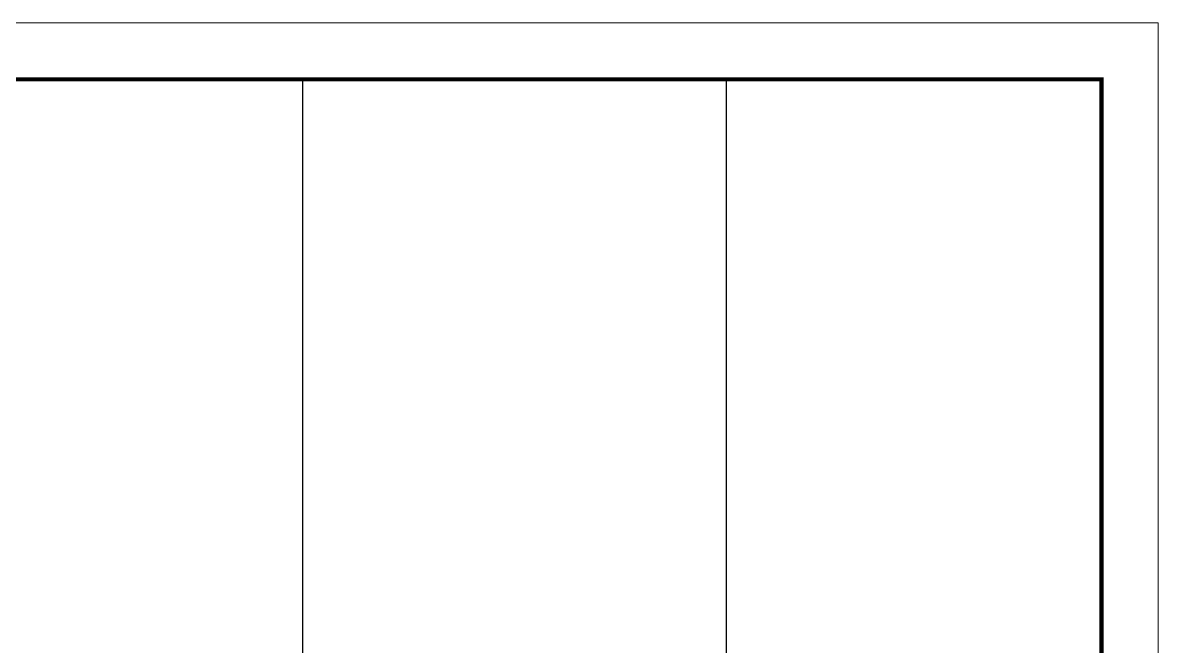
# Model space of a CAD drawing. Extents: x 808 to 7089, y -98 to 17032.
# Drawn here: x 4662 to 5463, y 5106 to 5547 of the extents above; entities that cross this region are included whole.
import ezdxf

# ---------------------------------------------------------------- set-up
doc = ezdxf.new("R2010")
doc.units = 0
doc.linetypes.add('DASHED', pattern=[0.75, 0.5, -0.25])
doc.layers.add('Folhas', color=255, linetype='Continuous', lineweight=9)
doc.layers.add('SARRAFO DE PRESSAO', color=251, linetype='DASHED', lineweight=9)
doc.layers.add('Texto Nível', color=251, linetype='Continuous')

# ---------------------------------------------------------------- blocks, each defined once
blk = doc.blocks.new('9999999999')
at = {"layer": 'Folhas'}
blk.add_lwpolyline([(98138.98, 34190.21), (99623.98, 34190.21), (99623.98, 35240.21), (98138.98, 35240.21)], close=True, dxfattribs=at)
at = {"layer": 'Folhas', "color": 30, "const_width": 3}
blk.add_lwpolyline([(98213.98, 34230.21), (99583.98, 34230.21), (99583.98, 35200.21), (98213.98, 35200.21)], close=True, dxfattribs=at)

msp = doc.modelspace()

# ---------------------------------------------------------------- linework, layer by layer
at = {"layer": 'Texto Nível'}
for p, q in [((4859.55, 4735.97), (4859.55, 5506.73)), ((4859.55, 4735.97), (4859.55, 5506.73)), ((5158.44, 4735.97), (5158.44, 5506.73)), ((5158.44, 4735.97), (5158.44, 5506.73))]:
    msp.add_line(p, q, dxfattribs=at)

# ---------------------------------------------------------------- block references
at = {"layer": 'SARRAFO DE PRESSAO', "color": 6, "linetype": 'ByBlock'}
msp.add_blockref('9999999999', (-94160.81, -29693.48), dxfattribs=at)

doc.saveas('drawing.dxf')
